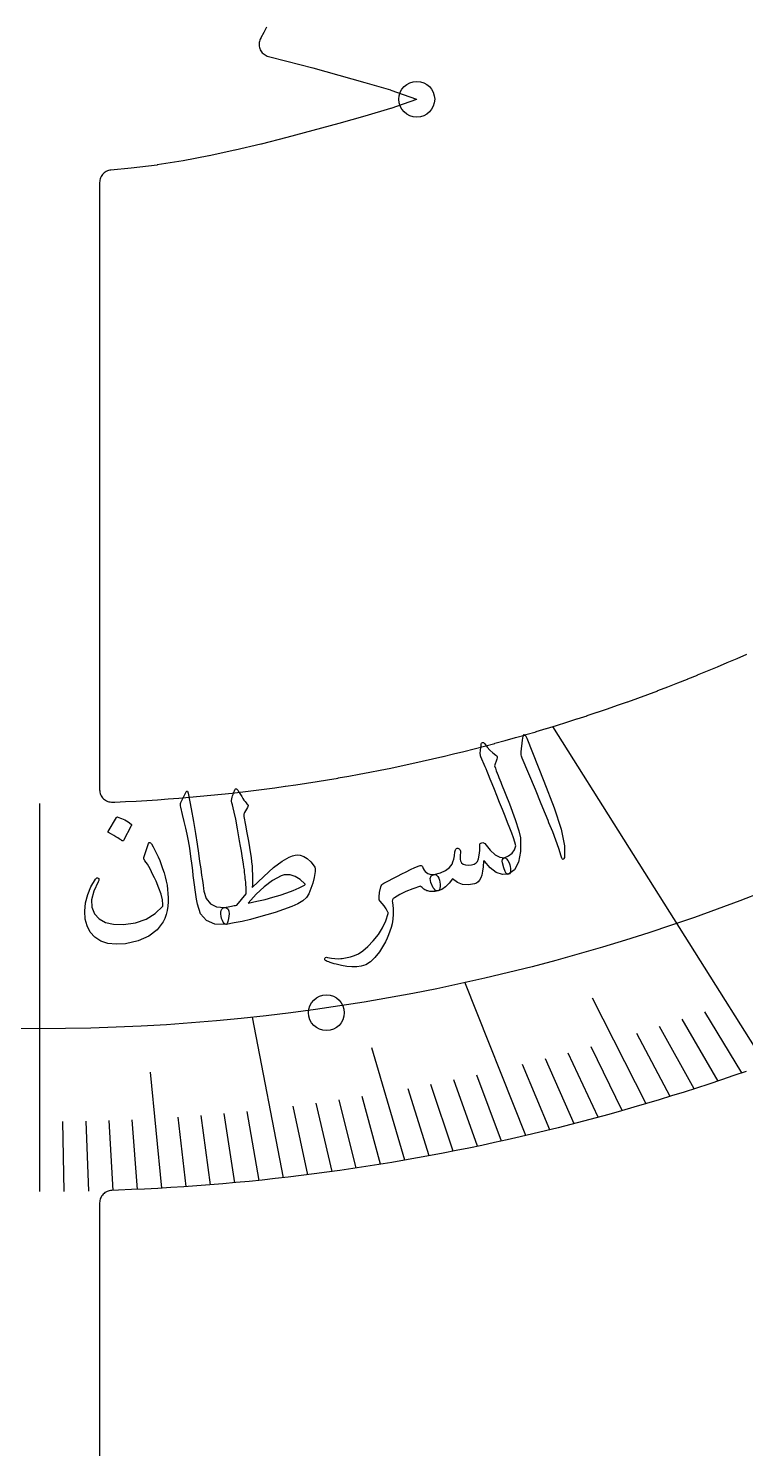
# Model space of a CAD drawing. Header units: millimetres. Extents: x -60 to 60, y -60 to 60.
# Drawn here: x -0.23 to 14.18, y -30.88 to -2.32 of the extents above; entities that cross this region are included whole.
import ezdxf

# ---------------------------------------------------------------- set-up
doc = ezdxf.new("R2010")
doc.units = ezdxf.units.MM
for name, color, linetype in [('CUT_INNER', 6, 'Continuous'), ('ENGRAVE', 7, 'Continuous'), ('ENGRAVE_FINE', 8, 'Continuous'), ('TEXT', 5, 'Continuous')]:
    doc.layers.add(name, color=color, linetype=linetype)

msp = doc.modelspace()

# ---------------------------------------------------------------- linework, layer by layer
at = {"layer": 'CUT_INNER'}
for points in [[(4.5547, -2.2944), (4.4985, -2.4028), (4.4971, -2.4055), (4.4382, -2.5124), (4.4367, -2.5151), (4.4361, -2.5161), (4.4249, -2.5377), (4.4158, -2.5603), (4.409, -2.5837), (4.4044, -2.6076), (4.4023, -2.6319), (4.4025, -2.6562), (4.405, -2.6804), (4.4099, -2.7042), (4.4171, -2.7275), (4.4266, -2.7499), (4.4381, -2.7714), (4.4517, -2.7916), (4.4672, -2.8103), (4.4844, -2.8275), (4.5033, -2.8429), (4.5235, -2.8564), (4.545, -2.8679), (4.5675, -2.8773), (4.5907, -2.8844), (4.9628, -2.9785), (4.9642, -2.9789), (5.4843, -3.1168), (6.0062, -3.2597), (6.5281, -3.4067), (6.5294, -3.407), (7.0469, -3.5587), (7.054, -3.561), (7.5662, -3.7451), (7.5714, -3.7472), (7.5662, -3.7494), (7.054, -3.9334), (7.0469, -3.9358), (6.5294, -4.0874), (6.5281, -4.0878), (6.0078, -4.2342), (5.4863, -4.3771), (4.9642, -4.5155), (4.9628, -4.5159), (4.4427, -4.6475), (4.4409, -4.648), (3.9212, -4.7711), (3.9189, -4.7716), (3.3998, -4.884), (3.3968, -4.8846), (2.8783, -4.9838), (2.8748, -4.9844), (2.3569, -5.0682), (2.3528, -5.0688), (1.8354, -5.1348), (1.8307, -5.1353), (1.4278, -5.1712), (1.4033, -5.1746), (1.3793, -5.1804), (1.356, -5.1886), (1.3336, -5.199), (1.3124, -5.2115), (1.2925, -5.2261), (1.2741, -5.2426), (1.2574, -5.2608), (1.2426, -5.2806), (1.2299, -5.3017), (1.2193, -5.324), (1.2109, -5.3472), (1.2049, -5.3712), (1.2012, -5.3956), (1.2, -5.4202), (1.2, -17.6289), (1.2013, -17.654), (1.205, -17.6789), (1.2113, -17.7033), (1.22, -17.7269), (1.231, -17.7495), (1.2442, -17.7709), (1.2595, -17.7909), (1.2768, -17.8092), (1.2958, -17.8257), (1.3163, -17.8402), (1.3382, -17.8525), (1.3613, -17.8626), (1.3852, -17.8704), (1.4098, -17.8757), (1.4348, -17.8784), (1.46, -17.8787), (1.5044, -17.8769), (1.506, -17.8769), (1.7193, -17.867), (1.7208, -17.867), (1.9341, -17.8558), (1.9356, -17.8558), (2.1488, -17.8433), (2.1503, -17.8432), (2.3635, -17.8295), (2.365, -17.8294), (2.578, -17.8143), (2.5795, -17.8142), (2.7925, -17.7978), (2.794, -17.7977), (3.0068, -17.78), (3.0084, -17.7799), (3.2211, -17.7609), (3.2226, -17.7608), (3.4352, -17.7405), (3.4367, -17.7404), (3.6492, -17.7188), (3.6507, -17.7186), (3.863, -17.6957), (3.8646, -17.6956), (4.0767, -17.6714), (4.0783, -17.6712), (4.2903, -17.6457), (4.2918, -17.6455), (4.5037, -17.6187), (4.5052, -17.6185), (4.7169, -17.5904), (4.7184, -17.5902), (4.93, -17.5608), (4.9315, -17.5606), (5.1428, -17.5299), (5.1443, -17.5297), (5.3555, -17.4977), (5.357, -17.4975), (5.568, -17.4642), (5.5695, -17.464), (5.7802, -17.4294), (5.7817, -17.4291), (5.9922, -17.3933), (5.9938, -17.393), (6.2041, -17.3559), (6.2056, -17.3556), (6.4156, -17.3171), (6.4171, -17.3169), (6.627, -17.2771), (6.6285, -17.2768), (6.8381, -17.2358), (6.8396, -17.2355), (7.0489, -17.1932), (7.0504, -17.1929), (7.2595, -17.1493), (7.261, -17.149), (7.4698, -17.1041), (7.4712, -17.1038), (7.6798, -17.0577), (7.6813, -17.0573), (7.8895, -17.0099), (7.891, -17.0095), (8.0989, -16.9608), (8.1004, -16.9605), (8.308, -16.9105), (8.3095, -16.9101), (8.5168, -16.8589), (8.5183, -16.8585), (8.7253, -16.806), (8.7268, -16.8056), (8.9335, -16.7518), (8.935, -16.7514), (9.1413, -16.6964), (9.1428, -16.696), (9.3488, -16.6396), (9.3503, -16.6392), (9.5559, -16.5816), (9.5574, -16.5812), (9.7627, -16.5224), (9.7641, -16.5219), (9.9691, -16.4618), (9.9705, -16.4614), (10.1751, -16.4), (10.1766, -16.3996), (10.3807, -16.337), (10.3822, -16.3365), (10.586, -16.2726), (10.5874, -16.2722), (10.7908, -16.207), (10.7923, -16.2066), (10.9953, -16.1402), (10.9967, -16.1397), (11.1993, -16.0721), (11.2007, -16.0716), (11.4029, -16.0028), (11.4044, -16.0023), (11.6061, -15.9322), (11.6075, -15.9317), (11.8088, -15.8603), (11.8103, -15.8598), (12.0111, -15.7873), (12.0126, -15.7867), (12.213, -15.7129), (12.2144, -15.7124), (12.4143, -15.6374), (12.4158, -15.6368), (12.6153, -15.5606), (12.6167, -15.56), (12.8157, -15.4826), (12.8171, -15.482), (13.0157, -15.4033), (13.0171, -15.4028), (13.2151, -15.3229), (13.2166, -15.3223), (13.4141, -15.2412), (13.4155, -15.2406), (13.6126, -15.1582), (13.614, -15.1576), (13.8105, -15.0741), (13.8119, -15.0735), (14.008, -14.9888), (14.0094, -14.9881), (14.2049, -14.9022)], [(14.1902, -23.2917), (13.9418, -23.378), (13.6929, -23.4628), (13.4434, -23.546), (13.1935, -23.6278), (12.9431, -23.708), (12.6922, -23.7866), (12.4408, -23.8637), (12.1889, -23.9393), (11.9366, -24.0133), (11.6838, -24.0858), (11.4306, -24.1567), (11.177, -24.226), (10.9229, -24.2938), (10.6684, -24.3601), (10.4136, -24.4248), (10.1583, -24.4879), (9.9026, -24.5494), (9.6466, -24.6094), (9.3902, -24.6678), (9.1335, -24.7246), (8.8764, -24.7799), (8.619, -24.8336), (8.3613, -24.8856), (8.1032, -24.9362), (7.8449, -24.9851), (7.5862, -25.0324), (7.3273, -25.0782), (7.068, -25.1223), (6.8086, -25.1649), (6.5488, -25.2059), (6.2888, -25.2453), (6.0286, -25.2831), (5.7682, -25.3193), (5.5075, -25.3539), (5.2466, -25.3869), (4.9855, -25.4182), (4.7243, -25.448), (4.4629, -25.4762), (4.2012, -25.5028), (3.9395, -25.5278), (3.6776, -25.5511), (3.4155, -25.5729), (3.1533, -25.5931), (2.891, -25.6116), (2.6286, -25.6285), (2.3661, -25.6439), (2.1035, -25.6576), (1.8409, -25.6697), (1.5781, -25.6802), (1.4416, -25.6848), (1.4176, -25.6867), (1.394, -25.691), (1.3709, -25.6975), (1.3485, -25.7062), (1.3271, -25.717), (1.3067, -25.7298), (1.2878, -25.7444), (1.2703, -25.7609), (1.2544, -25.7789), (1.2404, -25.7984), (1.2283, -25.8191), (1.2182, -25.8409), (1.2103, -25.8636), (1.2046, -25.8869), (1.2012, -25.9107), (1.2, -25.9346), (1.2, -37.7886)]]:
    msp.add_lwpolyline(points, dxfattribs=at)
at = {"layer": 'ENGRAVE'}
for points in [[(14.5844, -23.1512), (10.3062, -16.36)], [(0, -25.7092), (0, -17.9092)], [(9.7627, -24.5824), (8.539, -21.5011)], [(4.8924, -25.4291), (4.2716, -22.2021)]]:
    msp.add_lwpolyline(points, dxfattribs=at)
for centre, radius in [((0, 17.1454), 39.5786), ((7.5722, -3.7472), 0.36), ((5.7564, -22.1124), 0.36)]:
    msp.add_circle(centre, radius, dxfattribs=at)
at = {"layer": 'ENGRAVE_FINE'}
for points in [[(12.1815, -23.9415), (11.1014, -21.8186)], [(13.6255, -23.4855), (12.9057, -22.2449)], [(14.1053, -23.3214), (13.3621, -22.0925)], [(12.6635, -23.7955), (11.9915, -22.5328)], [(13.1448, -23.6435), (12.4489, -22.3917)], [(7.3318, -25.0774), (6.6708, -22.8163)], [(11.6989, -24.0815), (11.0754, -22.7982)], [(10.7318, -24.3437), (10.1577, -23.0414)], [(11.2156, -24.2156), (10.6168, -22.9225)], [(2.4476, -25.6393), (2.225, -23.3081)], [(9.2773, -24.693), (8.7784, -23.365)], [(10.2475, -24.466), (9.6983, -23.1547)], [(7.8188, -24.9899), (7.3964, -23.64)], [(8.3054, -24.8967), (7.8573, -23.5537)], [(8.7916, -24.7978), (8.318, -23.4621)], [(5.869, -25.3054), (5.5505, -23.9319)], [(6.3569, -25.2351), (6.0123, -23.8669)], [(6.8445, -25.1591), (6.4739, -23.7966)], [(1.9582, -25.6645), (1.8513, -24.2639)], [(2.9368, -25.6085), (2.7767, -24.2121)], [(3.426, -25.5721), (3.2393, -24.1785)], [(3.915, -25.53), (3.7018, -24.1396)], [(4.4038, -25.4824), (4.1642, -24.0955)], [(5.3809, -25.3701), (5.0885, -23.9917)], [(0.4896, -25.7064), (0.4629, -24.3027)], [(0.9792, -25.698), (0.9257, -24.2949)], [(1.4687, -25.6841), (1.3885, -24.282)]]:
    msp.add_lwpolyline(points, dxfattribs=at)
at = {"layer": 'TEXT'}
for points in [[(9.6959, -16.6294), (9.7095, -16.5528), (9.7291, -16.5216), (9.7549, -16.5357), (9.7868, -16.5953), (10.1257, -17.4596), (10.3342, -17.9899), (10.4733, -18.4216), (10.5414, -18.7552), (10.5377, -18.9907), (10.5306, -19.0119), (10.5225, -19.0246), (10.5134, -19.0287), (10.5034, -19.0243), (10.4938, -19.0155), (10.4852, -19.003), (10.4775, -18.9868), (10.4708, -18.9669), (10.4252, -18.8099), (10.3696, -18.6455), (10.3041, -18.4737), (10.2287, -18.2944), (10.21, -18.2473), (10.158, -18.1203), (10.073, -17.9136), (9.9553, -17.6268), (9.6906, -16.992), (9.679, -16.9575), (9.6716, -16.9248), (9.6684, -16.8938), (9.6695, -16.8646)], [(8.8471, -16.9005), (8.8551, -16.8349), (8.8609, -16.7829), (8.8648, -16.7446), (8.8667, -16.7199), (8.8689, -16.704), (8.874, -16.6917), (8.8819, -16.683), (8.8926, -16.678), (8.9059, -16.6769), (8.9183, -16.681), (8.9297, -16.6902), (8.9402, -16.7045), (8.9897, -16.7751), (9.0428, -16.8364), (9.0997, -16.8884), (9.1603, -16.931), (9.1778, -16.9451), (9.1869, -16.9639), (9.1874, -16.9875), (9.1793, -17.0158), (9.1327, -17.1493), (9.1514, -17.1985), (9.1699, -17.2468), (9.1882, -17.2942), (9.2062, -17.3407), (9.2241, -17.3862), (9.2417, -17.4308), (9.259, -17.4745), (9.2761, -17.5173), (9.4351, -17.9133), (9.5517, -18.2249), (9.625, -18.4523), (9.6548, -18.5958), (9.6546, -18.8707), (9.6143, -19.0843), (9.534, -19.2365), (9.4141, -19.3269), (9.4103, -19.3278), (9.4066, -19.3288), (9.4029, -19.3298), (9.3992, -19.3307), (9.3718, -19.3158), (9.3455, -19.2724), (9.3203, -19.2005), (9.2963, -19.1), (9.2903, -19.0621), (9.2937, -19.0324), (9.3067, -19.0111), (9.3292, -18.998), (9.4179, -18.9552), (9.487, -18.9013), (9.5362, -18.8363), (9.5656, -18.7604), (9.5422, -18.6848), (9.5135, -18.5995), (9.4795, -18.5043), (9.4403, -18.3993), (9.3962, -18.2848), (9.3476, -18.1613), (9.2946, -18.0286), (9.2372, -17.8869), (9.1821, -17.7473), (9.1322, -17.6218), (9.0876, -17.5106), (9.0483, -17.4136), (9.0146, -17.3308), (8.987, -17.2619), (8.9654, -17.2071), (8.9499, -17.1663), (8.8607, -16.9672), (8.8543, -16.9469), (8.8499, -16.9291), (8.8475, -16.9136), (8.8471, -16.9005)], [(2.93, -17.6818), (2.936, -17.6699), (2.9418, -17.6619), (2.9474, -17.6576), (2.953, -17.6571), (2.9619, -17.6613), (2.9707, -17.6755), (2.9794, -17.6996), (2.9882, -17.7337), (3.0419, -18.012), (3.0887, -18.2695), (3.1287, -18.5064), (3.1615, -18.7225), (3.1867, -18.9076), (3.2096, -19.0735), (3.2302, -19.2201), (3.2485, -19.3476), (3.2641, -19.4558), (3.2769, -19.5449), (3.2868, -19.6149), (3.2938, -19.6656), (3.341, -19.8153), (3.4254, -19.9208), (3.5472, -19.9819), (3.7062, -19.9981), (3.7507, -20.005), (3.7811, -20.0285), (3.7974, -20.0686), (3.7996, -20.1253), (3.7908, -20.2158), (3.7779, -20.2811), (3.7609, -20.3212), (3.7399, -20.3361), (3.5157, -20.3289), (3.3449, -20.2579), (3.2279, -20.1237), (3.1647, -19.927), (3.1493, -19.8316), (3.1346, -19.7359), (3.1206, -19.6399), (3.1074, -19.5436), (3.0946, -19.447), (3.0821, -19.3502), (3.0698, -19.2531), (3.0578, -19.1557), (3.0352, -18.97), (3.0114, -18.8031), (2.9866, -18.655), (2.9607, -18.5257), (2.9326, -18.4017), (2.9012, -18.2698), (2.8666, -18.1298), (2.8289, -17.9817), (2.8233, -17.9549), (2.822, -17.9302), (2.8249, -17.9075), (2.832, -17.8868)], [(3.9188, -17.63), (3.9261, -17.6194), (3.9329, -17.6123), (3.9392, -17.6085), (3.945, -17.608), (3.9523, -17.6105), (3.9594, -17.6159), (3.9664, -17.6241), (3.9733, -17.6352), (4.0016, -17.6833), (4.0285, -17.7276), (4.0539, -17.7684), (4.0777, -17.8055), (4.1003, -17.8385), (4.1216, -17.8669), (4.1417, -17.8906), (4.1607, -17.9098), (4.1748, -17.9257), (4.181, -17.9435), (4.1793, -17.9631), (4.1696, -17.9847), (4.1087, -18.0869), (4.1014, -18.1041), (4.0975, -18.1233), (4.097, -18.1445), (4.0999, -18.1677), (4.1322, -18.3432), (4.1604, -18.4979), (4.1843, -18.6317), (4.204, -18.7445), (4.2197, -18.8367), (4.2316, -18.9085), (4.2397, -18.9598), (4.2441, -18.9906), (4.254, -19.0821), (4.2617, -19.1691), (4.2673, -19.2515), (4.2706, -19.3295), (4.272, -19.403), (4.2717, -19.4719), (4.2696, -19.5363), (4.2657, -19.5961), (4.4965, -19.3708), (4.6963, -19.1934), (4.8665, -19.0644), (5.0082, -18.9841), (5.0726, -18.959), (5.1313, -18.944), (5.1844, -18.9392), (5.232, -18.9448), (5.3017, -18.9694), (5.3712, -19.014), (5.4406, -19.0785), (5.5099, -19.163), (5.5218, -19.1838), (5.5292, -19.2087), (5.5319, -19.2377), (5.53, -19.2706), (5.5104, -19.391), (5.4827, -19.5068), (5.4468, -19.618), (5.4027, -19.7247), (5.3549, -19.796), (5.2821, -19.8622), (5.1842, -19.9232), (5.0611, -19.9788), (4.8941, -20.0394), (4.7274, -20.0955), (4.5611, -20.1473), (4.3951, -20.1946), (4.2298, -20.2373), (4.0655, -20.2751), (3.9022, -20.3081), (3.7399, -20.3361), (3.721, -20.3328), (3.7025, -20.319), (3.6844, -20.2947), (3.6668, -20.2599), (3.65, -20.2168), (3.6392, -20.1744), (3.6342, -20.133), (3.635, -20.0924), (3.6423, -20.0563), (3.6566, -20.0286), (3.6779, -20.0092), (3.7062, -19.9981), (3.7448, -19.9921), (3.7811, -19.9858), (3.8153, -19.9792), (3.8472, -19.9724), (3.8771, -19.9657), (3.9048, -19.9597), (3.9305, -19.9544), (3.954, -19.9498), (4.1433, -19.724), (4.1442, -19.715), (4.1448, -19.7034), (4.1451, -19.6893), (4.1451, -19.6726), (4.1449, -19.6532), (4.1443, -19.6313), (4.1434, -19.6069), (4.1423, -19.5798), (4.1406, -19.5505), (4.1383, -19.519), (4.1352, -19.4855), (4.1314, -19.45), (4.1272, -19.4126), (4.1228, -19.3736), (4.1182, -19.3329), (4.1134, -19.2906), (4.1076, -19.2429), (4.0997, -19.1858), (4.0899, -19.1195), (4.0781, -19.0439), (4.0644, -18.9595), (4.0488, -18.8668), (4.0314, -18.7658), (4.0122, -18.6563), (3.9692, -18.4136), (3.9333, -18.2218), (3.9047, -18.0809), (3.8832, -17.991), (3.8675, -17.9334), (3.8566, -17.8895), (3.8503, -17.8593), (3.8487, -17.8429), (3.8561, -17.8107), (3.864, -17.7804), (3.8722, -17.752), (3.8808, -17.7254), (3.8899, -17.7002), (3.8992, -17.6759), (3.9088, -17.6525), (3.9188, -17.63)], [(1.5379, -18.1865), (1.5422, -18.1816), (1.5484, -18.1785), (1.5565, -18.1772), (1.5665, -18.1777), (1.6379, -18.2042), (1.7058, -18.2374), (1.77, -18.2772), (1.8307, -18.3237), (1.8367, -18.331), (1.8396, -18.3384), (1.8393, -18.346), (1.8358, -18.3537), (1.6789, -18.6486), (1.6728, -18.6558), (1.6647, -18.6578), (1.6545, -18.6547), (1.6422, -18.6466), (1.6316, -18.6395), (1.6148, -18.6289), (1.592, -18.6148), (1.5631, -18.5972), (1.5277, -18.5761), (1.4854, -18.5514), (1.4361, -18.5232), (1.3799, -18.4914), (1.3724, -18.4861), (1.3686, -18.4805), (1.3683, -18.4749), (1.3718, -18.4691)], [(2.2403, -18.7162), (2.275, -18.7778), (2.309, -18.8423), (2.3425, -18.9097), (2.3753, -18.9798), (2.407, -19.0534), (2.4373, -19.1308), (2.4661, -19.2121), (2.4933, -19.2972), (2.5176, -19.3822), (2.5378, -19.4668), (2.5537, -19.5509), (2.5655, -19.6346), (2.5729, -19.7182), (2.5762, -19.8018), (2.5751, -19.8854), (2.5698, -19.9692), (2.5573, -20.0575), (2.5376, -20.1397), (2.5107, -20.2158), (2.4765, -20.2857), (2.3545, -20.4474), (2.1873, -20.5749), (1.9751, -20.6677), (1.7182, -20.7248), (1.5308, -20.7374), (1.3655, -20.7194), (1.2227, -20.6711), (1.1025, -20.5929), (1.0113, -20.4903), (0.9475, -20.3687), (0.9107, -20.2285), (0.9009, -20.0698), (0.9184, -19.9009), (0.9598, -19.7379), (1.0249, -19.5809), (1.1134, -19.4296), (1.1276, -19.4122), (1.1415, -19.4024), (1.1552, -19.4), (1.1687, -19.4053), (1.1814, -19.4167), (1.1855, -19.433), (1.1808, -19.4544), (1.1674, -19.4808), (1.0803, -19.6706), (1.039, -19.8406), (1.0441, -19.9907), (1.0964, -20.1211), (1.1884, -20.2241), (1.3167, -20.2953), (1.4812, -20.3345), (1.6816, -20.3411), (1.9217, -20.3062), (2.133, -20.2321), (2.3148, -20.1195), (2.4669, -19.9686), (2.4699, -19.9634), (2.4718, -19.9559), (2.4726, -19.9462), (2.4722, -19.9342), (2.4605, -19.8401), (2.4332, -19.7316), (2.3905, -19.6084), (2.3325, -19.4705), (2.3004, -19.4013), (2.2697, -19.3369), (2.2404, -19.2774), (2.2123, -19.2227), (2.1853, -19.1732), (2.1592, -19.129), (2.1339, -19.0903), (2.1095, -19.0568), (2.0978, -19.0393), (2.0908, -19.0229), (2.0886, -19.0077), (2.091, -18.9936), (2.1847, -18.7083), (2.194, -18.6914), (2.2063, -18.6871), (2.2218, -18.6954), (2.2403, -18.7162)], [(7.9202, -19.3326), (8.0475, -19.297), (8.1499, -19.2511), (8.2275, -19.1949), (8.2802, -19.1287), (8.3001, -19.0818), (8.3167, -19.0245), (8.3297, -18.9569), (8.3394, -18.8789), (8.3441, -18.8553), (8.3508, -18.8365), (8.3597, -18.8226), (8.3706, -18.8135), (8.3855, -18.8067), (8.3996, -18.8048), (8.4129, -18.808), (8.4255, -18.8162), (8.4379, -18.8298), (8.4461, -18.8463), (8.4502, -18.8657), (8.4501, -18.888), (8.4439, -18.9468), (8.4422, -18.9955), (8.4448, -19.0338), (8.4519, -19.062), (8.4737, -19.0993), (8.5077, -19.1255), (8.5538, -19.1406), (8.6119, -19.1445), (8.674, -19.138), (8.7244, -19.1235), (8.763, -19.1011), (8.7899, -19.0707), (8.8131, -19.0173), (8.8293, -18.9436), (8.8385, -18.8498), (8.8407, -18.7358), (8.8419, -18.722), (8.849, -18.7105), (8.862, -18.7014), (8.881, -18.6948), (8.8998, -18.6921), (8.9158, -18.6939), (8.929, -18.7003), (8.9395, -18.7113), (9.0441, -18.8449), (9.1447, -18.9371), (9.241, -18.9877), (9.3328, -18.997), (9.3542, -19.0007), (9.3769, -19.0188), (9.4008, -19.0511), (9.426, -19.0977), (9.4413, -19.1358), (9.4517, -19.1738), (9.4571, -19.2117), (9.4575, -19.2493), (9.4541, -19.2792), (9.4463, -19.302), (9.4342, -19.3175), (9.4178, -19.3259), (9.2923, -19.334), (9.1695, -19.2928), (9.0497, -19.2024), (8.933, -19.0629), (8.9271, -19.0557), (8.922, -19.054), (8.9178, -19.0579), (8.9145, -19.0675), (8.9064, -19.1771), (8.8943, -19.2697), (8.8785, -19.3451), (8.8589, -19.4036), (8.8356, -19.4453), (8.8069, -19.4792), (8.7729, -19.5051), (8.7334, -19.523), (8.6084, -19.5441), (8.4929, -19.5339), (8.3874, -19.4926), (8.2918, -19.4203), (8.2224, -19.5109), (8.1492, -19.5818), (8.0725, -19.6331), (7.9923, -19.6646), (7.9698, -19.6641), (7.9475, -19.653), (7.9253, -19.6313), (7.9034, -19.5988), (7.8548, -19.4944), (7.8414, -19.4153), (7.8633, -19.3614), (7.9202, -19.3326)], [(4.9245, -19.3384), (4.9057, -19.3417), (4.8867, -19.3464), (4.8673, -19.3525), (4.8477, -19.3601), (4.6738, -19.4563), (4.5053, -19.5798), (4.342, -19.7309), (4.1833, -19.9094), (4.3584, -19.8726), (4.524, -19.8333), (4.68, -19.7915), (4.8263, -19.7474), (4.9631, -19.701), (5.0902, -19.6519), (5.2077, -19.6005), (5.3154, -19.5467), (5.3253, -19.5407), (5.3299, -19.5341), (5.3291, -19.5268), (5.3229, -19.5189), (5.2283, -19.432), (5.1305, -19.3729), (5.0293, -19.3417), (4.9245, -19.3384)], [(7.9998, -19.6629), (7.9403, -19.6732), (7.8858, -19.6769), (7.8363, -19.6742), (7.7919, -19.6651), (7.7715, -19.6588), (7.752, -19.6504), (7.7332, -19.6398), (7.7153, -19.6272), (7.6977, -19.6131), (7.6802, -19.5979), (7.6628, -19.5818), (7.6454, -19.5647), (7.4936, -19.6201), (7.3557, -19.6778), (7.2317, -19.7379), (7.1217, -19.8006), (7.0995, -19.819), (7.0854, -19.8412), (7.0794, -19.8671), (7.0814, -19.8967), (7.0946, -20.0174), (7.0981, -20.1289), (7.0919, -20.2311), (7.0759, -20.3242), (7.0565, -20.3982), (7.0336, -20.4714), (7.0072, -20.5437), (6.9772, -20.6152), (6.9437, -20.6857), (6.9065, -20.7548), (6.8657, -20.8227), (6.8212, -20.8892), (6.7316, -21.0041), (6.641, -21.0906), (6.5497, -21.1487), (6.4579, -21.1784), (6.3668, -21.1886), (6.2697, -21.1895), (6.1667, -21.1811), (6.0578, -21.1634), (6.004, -21.1512), (5.9548, -21.139), (5.9101, -21.1267), (5.87, -21.1143), (5.8342, -21.1023), (5.8025, -21.0908), (5.7748, -21.0798), (5.7513, -21.0694), (5.7366, -21.0597), (5.7272, -21.0482), (5.723, -21.035), (5.724, -21.0201), (5.73, -21.007), (5.7408, -20.9994), (5.7564, -20.9973), (5.7768, -21.0007), (5.857, -21.0154), (5.929, -21.0241), (5.9925, -21.0268), (6.0477, -21.0236), (6.076, -21.0205), (6.1059, -21.0162), (6.1374, -21.0107), (6.1704, -21.004), (6.205, -20.996), (6.241, -20.9867), (6.2787, -20.9763), (6.3178, -20.9645), (6.3987, -20.9281), (6.4892, -20.8668), (6.5891, -20.7807), (6.6982, -20.6696), (6.802, -20.5422), (6.8863, -20.4075), (6.9514, -20.2654), (6.9972, -20.1163), (6.999, -20.1102), (6.9989, -20.1044), (6.9969, -20.099), (6.993, -20.094), (6.9581, -20.0257), (6.9199, -19.9656), (6.8784, -19.9138), (6.8337, -19.8703), (6.8178, -19.8396), (6.8154, -19.7816), (6.8264, -19.6961), (6.8505, -19.5831), (6.8596, -19.5603), (6.8726, -19.5406), (6.8896, -19.524), (6.9106, -19.5104), (7.0031, -19.4609), (7.0943, -19.4128), (7.1842, -19.3662), (7.2728, -19.321), (7.3606, -19.2774), (7.4481, -19.2355), (7.5354, -19.1954), (7.6224, -19.157), (7.6437, -19.1501), (7.6617, -19.1506), (7.6764, -19.1586), (7.6879, -19.174), (7.7036, -19.2112), (7.7221, -19.2439), (7.7437, -19.2721), (7.7682, -19.2959), (7.7973, -19.3128), (7.8336, -19.3243), (7.8771, -19.3304), (7.9276, -19.331), (7.9535, -19.3358), (7.9767, -19.3503), (7.9972, -19.3745), (8.0149, -19.4086), (8.0289, -19.448), (8.0383, -19.4884), (8.043, -19.5299), (8.0429, -19.5724), (8.0382, -19.6089), (8.0294, -19.6362), (8.0166, -19.6542), (7.9998, -19.6629)]]:
    msp.add_lwpolyline(points, close=True, dxfattribs=at)

doc.saveas('drawing.dxf')
